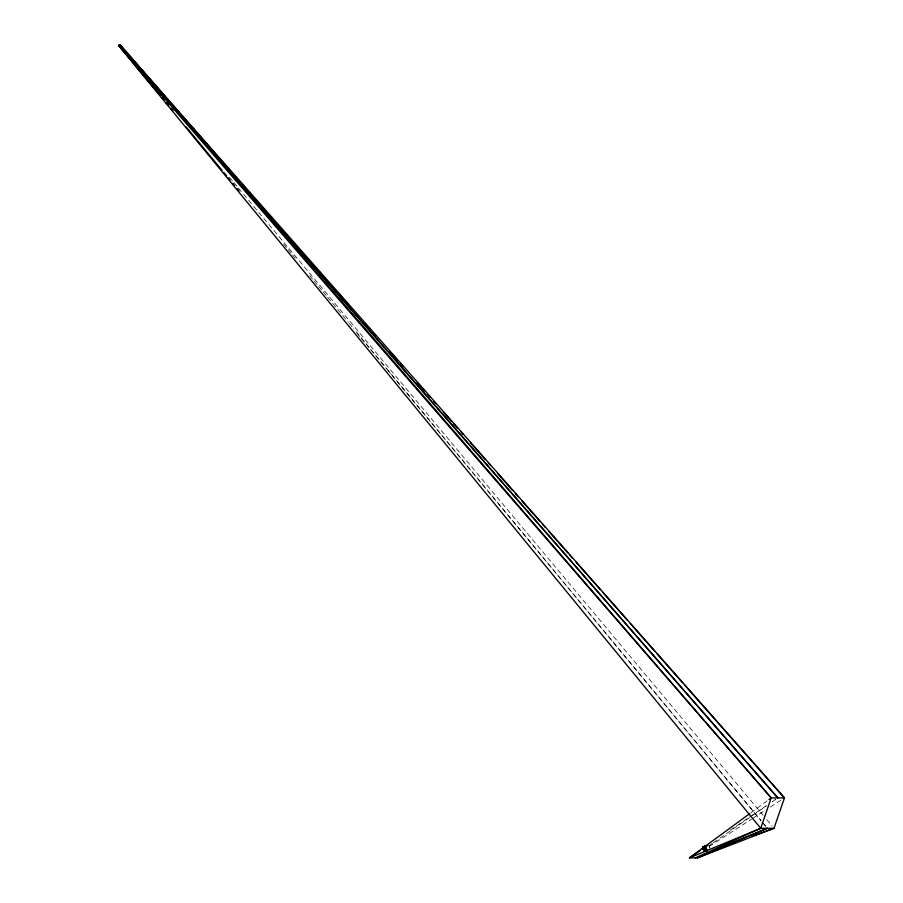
<?xml version="1.0" encoding="UTF-8"?>
<svg xmlns="http://www.w3.org/2000/svg" width="903" height="903" viewBox="0 0 903 903"><rect width="100%" height="100%" fill="white"/><g stroke="black" fill="none" stroke-linecap="round" stroke-linejoin="round"><path stroke-width="0.68" stroke-dasharray="4.51 3.39" d="M709.16 848.527L709.781 847.183L709.239 846.235L709.848 847.567L708.697 847.104M750.743 812.892L767.776 800.408M708.844 845.863L712.286 843.458M713.438 842.668L751.386 816.289M752.538 815.488L766.331 805.905M775.53 799.505L772.076 801.909L775.508 799.482M730.143 830.241L766.195 805.792M709.227 846.472L751.556 819.145M752.73 818.389L765.665 810.047M770.361 807.011L780.948 800.182M229.43 177.315L233.042 181.638M233.956 182.722L237.568 187.045M238.471 188.129L763.148 815.307M766.76 819.631L772.189 826.121M357.001 333.139L360.602 337.485M361.505 338.569L365.094 342.914M365.997 343.998L369.598 348.344M370.501 349.427L386.698 368.977M387.601 370.061L391.191 374.406M392.094 375.49L761.06 820.692L353.75 328.794M283.61 244.103L287.21 248.438M288.102 249.533L291.703 253.867M292.606 254.962L295.304 258.213M309.684 275.584L313.285 279.93M314.188 281.014L317.777 285.359M318.68 286.443L322.281 290.789M323.172 291.872L326.773 296.218M327.665 297.301L348.355 322.281M349.247 323.364L352.847 327.71M709.239 846.235L709.634 847.42M765.552 826.121L761.963 821.775L765.563 826.121"/><path stroke-width="1.35" d="M704.961 849.283L705.83 847.714L705.627 849.633M705.108 850.728L705.266 849.667L706.327 849.486L705.886 851.224L705.108 850.728L707.196 849.813M704.035 847.714L704.904 845.547L705.694 846.201M703.234 848.346L703.042 846.63L704.035 846.8L703.042 846.63L703.019 847.736M704.656 850.863L704.927 849.904L704.588 849.317L703.697 850.197L704.092 851.089L704.656 850.863L704.092 849.723M697.556 857.85L767.358 828.288L695.389 857.85L760.71 828.288L771.185 797.913L119.997 45.15L784.47 797.902L773.995 828.288L697.556 857.85L689.429 857.85L749.614 813.727M702.748 847.669L702.331 848.594L702.748 847.669L702.331 848.594L703.076 849.542M704.904 845.547L704.024 846.664L704.904 845.547L705.627 846.224M703.843 846.845L702.884 847.398M768.916 799.573L771.185 797.913L784.47 797.902L684.474 684.813M699.893 850.75L689.429 857.85L760.71 828.288L773.995 828.288L751.759 836.257M705.706 846.811L708.031 845.231M705.83 847.714L704.995 848.233L706.338 848.515M705.39 851.021L707.275 850.863L705.266 849.667M705.886 851.224L706.597 850.998M704.927 849.904L703.934 850.694M760.71 828.288L118.53 45.387L120.539 45.15L777.833 797.902L119.997 45.15M155.418 89.905L118.53 45.387L122.808 49.62M231.213 172.213L233.087 174.324M258.314 202.87L260.188 204.981M285.416 233.516L287.289 235.627M311.591 263.112L315.328 267.333M319.064 271.566L320.937 273.677M338.693 293.757L342.429 297.99M346.165 302.212L348.039 304.334M365.794 324.414L369.53 328.636M373.266 332.868L375.14 334.979M390.085 351.888L397.568 360.342M400.368 363.514L403.178 366.686M417.197 382.545L424.67 390.999M427.469 394.171L430.279 397.331M434.016 401.564L435.878 403.675M443.362 412.129L451.771 421.645M453.645 423.755L457.381 427.988M461.117 432.21L462.991 434.332M470.463 442.786L485.419 459.695M488.218 462.867L490.092 464.977M497.564 473.432L512.52 490.34M515.32 493.512L518.13 496.684M521.866 500.917L539.622 520.997M542.421 524.169L545.231 527.341M548.968 531.562L567.66 552.704M569.522 554.814L572.333 557.986M576.069 562.208L600.371 589.693M603.17 592.865L627.472 620.338M630.271 623.51L654.573 650.995M657.373 654.167L682.612 682.702M118.53 45.387L771.185 797.913M148.013 79.995L119.072 45.387L155.937 89.905M149.819 82.15L152.539 85.401M154.345 87.557L156.151 89.724M158.872 92.964L160.678 95.131M157.224 92.083L159.921 95.334M161.716 97.513L163.522 99.68M166.22 102.942L168.014 105.109M170.723 108.371L172.518 110.538M186.018 126.826L222.014 170.261M223.809 172.428L226.518 175.69M228.312 177.857L230.118 180.036M232.816 183.286L234.611 185.465M237.308 188.716L239.114 190.894M157.732 92.083L160.429 95.334M162.224 97.513L164.019 99.68M166.716 102.942L168.522 105.109M171.22 108.371L173.015 110.538M704.487 848.685L703.042 846.63"/></g></svg>
